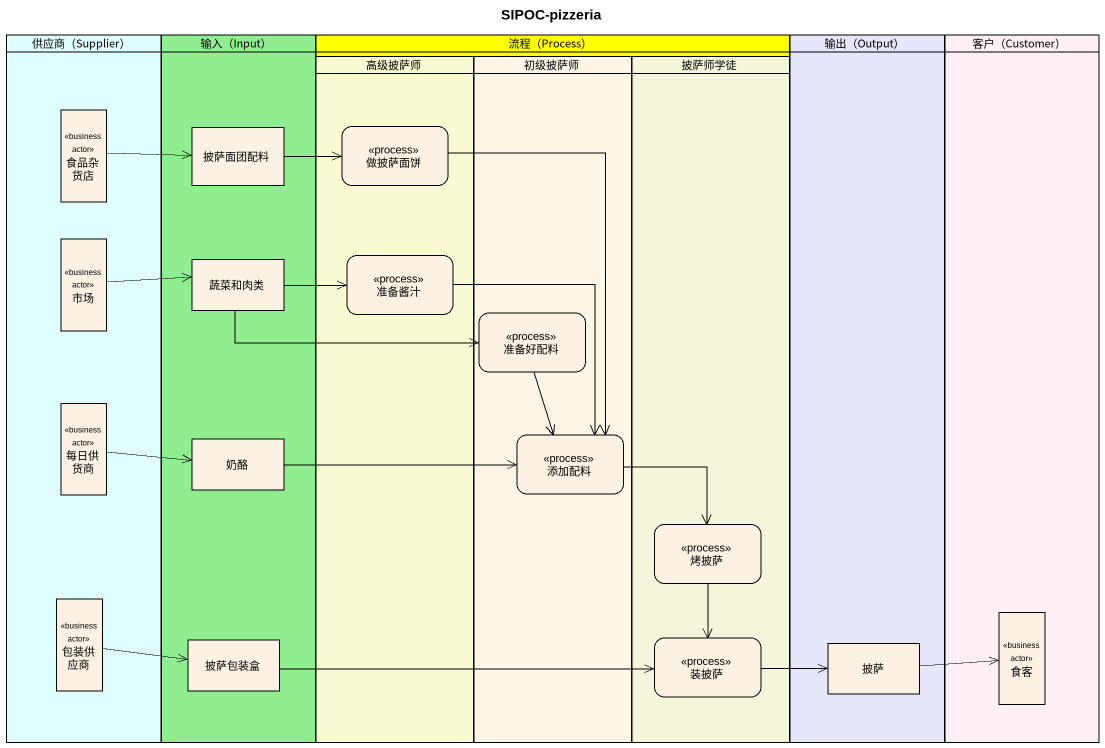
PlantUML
@startuml
title SIPOC-pizzeria
hide empty description
state "供应商（Supplier）" as 供应商_Supplier <<partition>> #E0FFFF {
  state 食品杂货店 <<business actor>>
  state 市场 <<business actor>>
  state 每日供货商 <<business actor>>
  state 包装供应商 <<business actor>>
}
state "输入（Input）" as 输入_Input <<partition>> #90EE90 {
  state 披萨面团配料 <<object>>
  state 蔬菜和肉类 <<object>>
  state 奶酪 <<object>>
  state 披萨包装盒 <<object>>
}
state "流程（Process）" as 流程_Process <<partition>> #FFFF00 {
  state 高级披萨师 <<partition>> #FAFAD2 {
    state 做披萨面饼 <<process>>
    state 准备酱汁 <<process>>
  }
  state 初级披萨师 <<partition>> #FDF5E6 {
    state 准备好配料 <<process>>
    state 添加配料 <<process>>
  }
  state 披萨师学徒 <<partition>> #F5F5DC {
    state 烤披萨 <<process>>
    state 装披萨 <<process>>
  }
}
state "输出（Output）" as 输出_Output <<partition>> #E6E6FA {
  state 披萨 <<object>>
}
state "客户（Customer）" as 客户_Customer <<partition>> #FFF0F5 {
  state 食客 <<business actor>>
}
食品杂货店 -right-> 披萨面团配料
披萨面团配料 -right-> 做披萨面饼
做披萨面饼 --> 添加配料
市场 -right-> 蔬菜和肉类
蔬菜和肉类 -right-> 准备酱汁
蔬菜和肉类 -right-> 准备好配料
准备酱汁 --> 添加配料
准备好配料 --> 添加配料
每日供货商 -right-> 奶酪
奶酪 -right-> 添加配料
添加配料 --> 烤披萨
烤披萨 --> 装披萨
包装供应商 -right-> 披萨包装盒
装披萨 -right-> 披萨
披萨包装盒 -right-> 装披萨
披萨 -right-> 食客
@enduml
